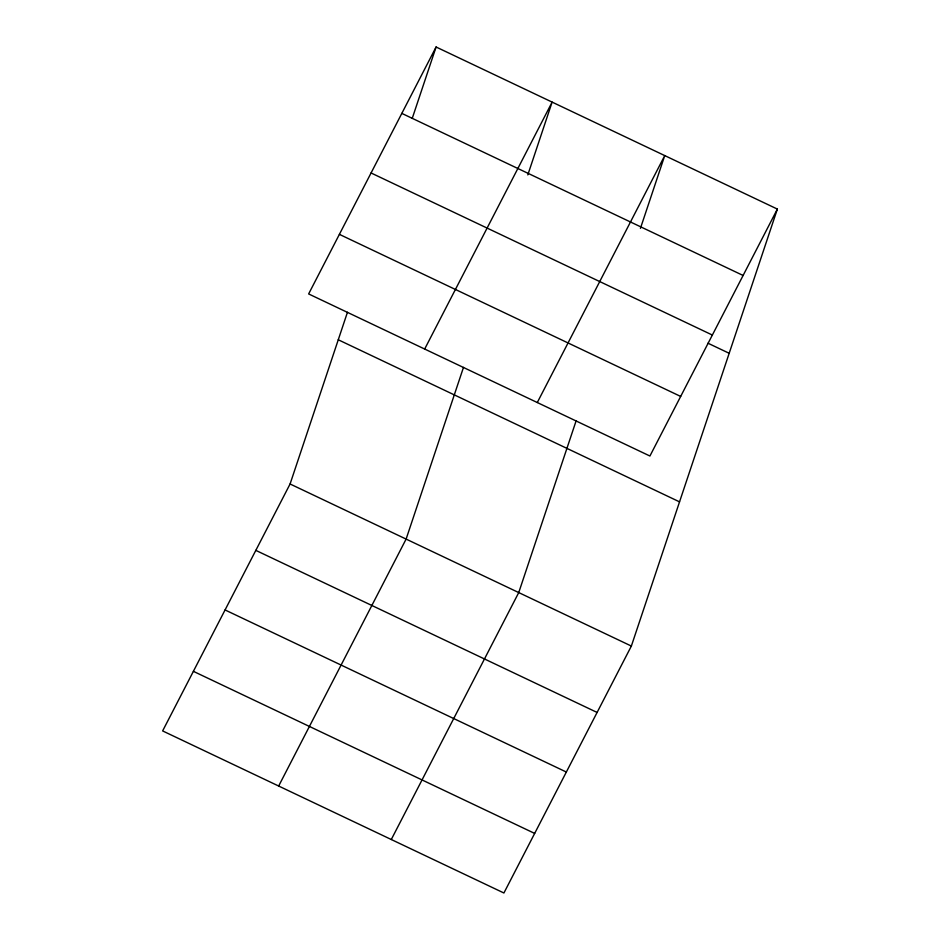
<?xml version="1.0" encoding="UTF-8"?>
<svg xmlns="http://www.w3.org/2000/svg" width="940" height="940" viewBox="0 0 940 940"><rect width="100%" height="100%" fill="white"/><g stroke="black" fill="none" stroke-linecap="round" stroke-linejoin="round"><path stroke-width="1.41" d="M777.368 209.079L649.916 456.018L308.637 293.938L436.089 47L777.368 209.079L631.363 646.062L503.911 893L162.632 730.92L290.084 483.983L347.459 312.268M412.225 118.416L436.089 47M463.49 367.376L406.115 539.09L278.663 786.028M527.81 174.899L552.121 102.108L424.669 349.046M576.114 420.862L518.739 592.576L391.287 839.514M640.422 228.385L664.745 155.593L537.292 402.531M401.827 113.388L743.105 275.467M371.077 172.972L712.356 335.051M707.985 343.218L729.182 353.287M339.387 234.354L680.666 396.433M338.271 339.775L679.55 501.866M290.084 483.983L631.363 646.062M255.821 550.37L597.1 712.45M225.071 609.954L566.338 772.034M193.382 671.336L534.66 833.416"/></g></svg>
